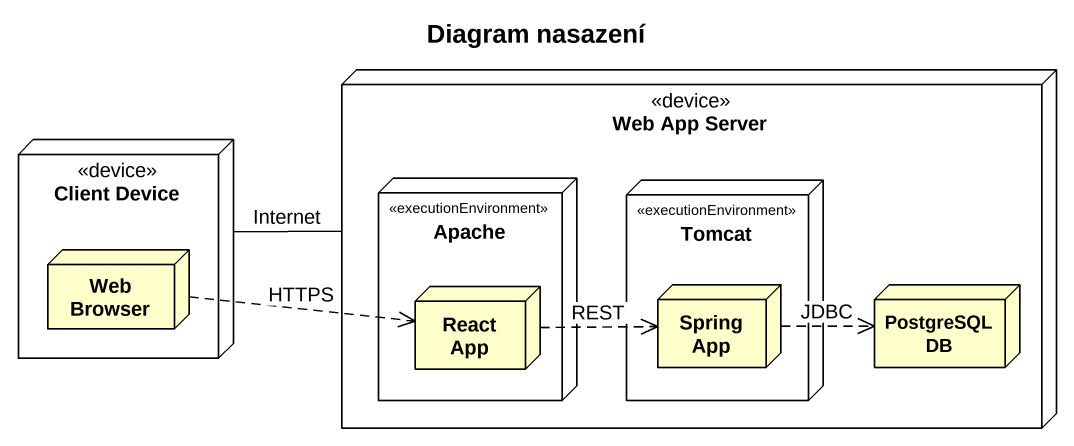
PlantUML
@startuml
title Diagram nasazení
node "Web App Server" as Web_App_Server <<device>> {
  node Apache <<executionEnvironment>> {
    node "React App" as React_App
  }
  node Tomcat <<executionEnvironment>> {
    node "Spring App" as Spring_App
  }
  node "PostgreSQL DB" as PostgreSQL_DB
}
node "Client Device" as Client_Device <<device>> {
  node "Web Browser" as Web_Browser
}
Client_Device -right- Web_App_Server : Internet
Web_Browser .right.> React_App : HTTPS
React_App .right.> Spring_App : REST
Spring_App .right.> PostgreSQL_DB : JDBC
@enduml
